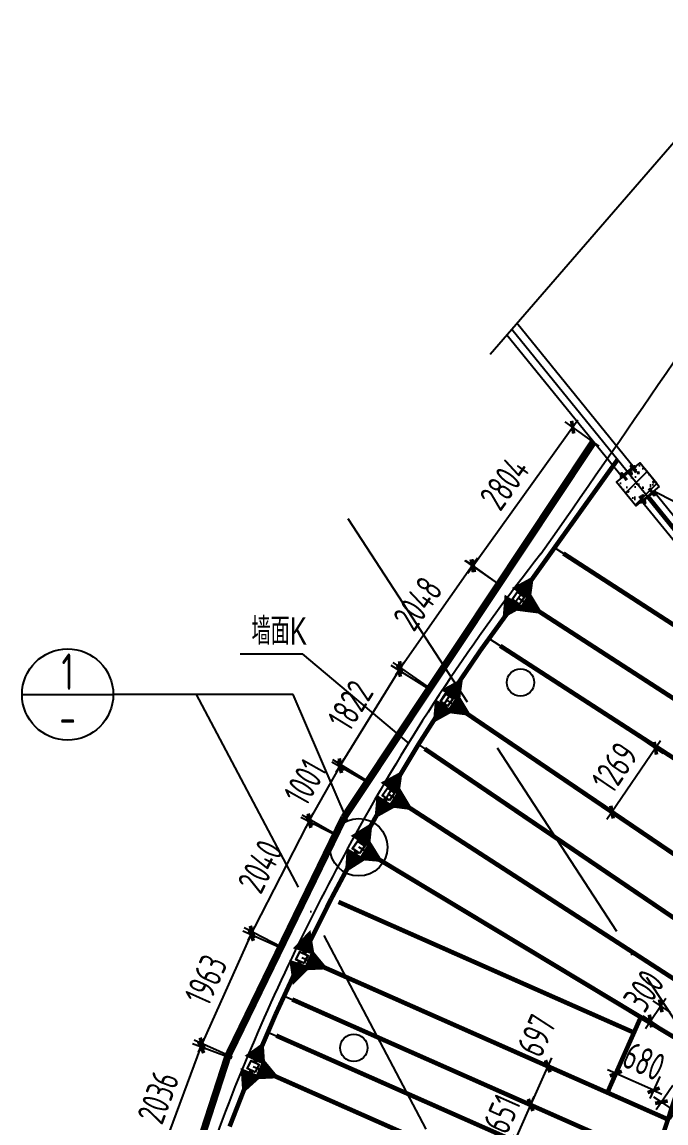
# Model space of a CAD drawing. Extents: x -803796 to -501762, y -1479216 to -846035.
# Drawn here: x -576733 to -566144, y -1300757 to -1282649 of the extents above; entities that cross this region are included whole.
import ezdxf
from ezdxf.enums import TextEntityAlignment as Align

# ---------------------------------------------------------------- set-up
doc = ezdxf.new("R2010")
doc.units = 0
doc.header["$LTSCALE"] = 1500
for name, pattern in [('5102-12$0$5102-12$0$5102-12$0$DASH', [0.35, 0.25, -0.1]), ('CENTER', [2, 1.25, -0.25, 0.25, -0.25]), ('XREF-GRID-04区$0$ACAD_ISO04W100', [30, 24, -3, 0, -3])]:
    doc.linetypes.add(name, pattern=pattern)
doc.layers.get('0').update_dxf_attribs({"linetype": 'CONTINUOUS'})
doc.layers.get('Defpoints').update_dxf_attribs({"linetype": 'CONTINUOUS'})
for name, color, linetype in [('AR-INT DECO', 140, 'CONTINUOUS'), ('C18', 4, 'CENTER'), ('COLUMN', 1, 'CONTINUOUS'), ('DIM', 3, 'CONTINUOUS'), ('HATCH', 254, 'CONTINUOUS'), ('L18', 6, 'CONTINUOUS'), ('L25', 7, 'CONTINUOUS'), ('P-WALL-NEW', 4, 'CONTINUOUS'), ('STPM_RBEAM_SIG', 2, 'CONTINUOUS'), ('STPM_SBEAM_THICK', 2, 'CONTINUOUS'), ('struc', 161, 'CONTINUOUS'), ('TEXT', 7, 'CONTINUOUS'), ('THIN', 7, 'CONTINUOUS'), ('XREF-GRID-04区$0$A-DOTE', 14, 'XREF-GRID-04区$0$ACAD_ISO04W100')]:
    doc.layers.add(name, color=color, linetype=linetype)
doc.styles.add('TSSD_Dimension', font='Tssdeng.shx', dxfattribs={"width": 0.7, "bigfont": 'hztxt.shx'})
doc.styles.add('TSSD_Label', font='tj03-romans1.shx', dxfattribs={"width": 0.7, "bigfont": 'hztxt.shx'})
doc.styles.add('TSSD_Num', font='tssdeng.shx', dxfattribs={"width": 0.7, "bigfont": 'hztxt.shx'})
doc.dimstyles.new('TSSD_150_150', dxfattribs={"dimtxt": 450, "dimasz": 150, "dimexe": 150, "dimexo": 375, "dimgap": 150, "dimtad": 1, "dimdec": 0, "dimzin": 0, "dimdsep": 46, "dimtxsty": 'TSSD_Dimension', "dimblk": 'ARCHTICK', "dimblk1": 'ARCHTICK', "dimblk2": 'ARCHTICK', "dimcen": 0, "dimdle": 150, "dimclrt": 7, "dimadec": 0, "dimazin": 0, "dimtfac": 1, "dimtdec": 0, "dimtix": 1, "dimtmove": 2, "dimatfit": 3, "dimfxl": 1, "dimtolj": 1, "dimtzin": 0, "dimarcsym": 0})

# ---------------------------------------------------------------- blocks, each defined once
blk = doc.blocks.new('_ArchTick')
at = {"color": 0, "linetype": 'ByBlock', "const_width": 0.4}
blk.add_lwpolyline([(-0.5, -0.5), (0.5, 0.5)], dxfattribs=at)
blk = doc.blocks.new('*D435')
at = {"layer": 'Defpoints', "color": 0, "transparency": 16777216}
for p in [(-573789, -1299511), (-572932, -1299828), (-573640, -1301737)]:
    blk.add_point(p, dxfattribs=at)
at = {"layer": 'DIM', "color": 0, "lineweight": -2, "transparency": 16777216}
for p, q in [((-574549, -1301560), (-573737, -1299370)), ((-573284, -1299698), (-573929, -1299458)), ((-573992, -1301606), (-574637, -1301367))]:
    blk.add_line(p, q, dxfattribs=at)
at = {"layer": 'DIM', "color": 0, "lineweight": -2, "transparency": 16777216, "xscale": 150, "yscale": 150, "zscale": 150}
for p, rotation in [((-573789, -1299511), 69.64615352391415), ((-574497, -1301419), 249.6461535239141)]:
    blk.add_blockref('_ArchTick', p, dxfattribs=dict(at, rotation=rotation))
at = {"layer": 'DIM', "color": 7, "transparency": 16777216, "insert": (-574494, -1300334), "char_height": 450, "attachment_point": 5, "rotation": 69.6462, "style": 'TSSD_Dimension'}
blk.add_mtext('\\A1;2036', dxfattribs=at)
blk = doc.blocks.new('*D436')
at = {"layer": 'Defpoints', "color": 0, "transparency": 16777216}
for p in [(-572966, -1297662), (-572130, -1298036), (-572932, -1299828)]:
    blk.add_point(p, dxfattribs=at)
at = {"layer": 'DIM', "color": 0, "lineweight": -2, "transparency": 16777216}
for p, q in [((-573829, -1299591), (-572904, -1297525)), ((-572472, -1297883), (-573103, -1297601)), ((-573275, -1299675), (-573905, -1299393))]:
    blk.add_line(p, q, dxfattribs=at)
at = {"layer": 'DIM', "color": 0, "lineweight": -2, "transparency": 16777216, "xscale": 150, "yscale": 150, "zscale": 150}
for p, rotation in [((-572966, -1297662), 65.87691368707186), ((-573768, -1299454), 245.8769136870718)]:
    blk.add_blockref('_ArchTick', p, dxfattribs=dict(at, rotation=rotation))
at = {"layer": 'DIM', "color": 7, "transparency": 16777216, "insert": (-573709, -1298405), "char_height": 450, "attachment_point": 5, "rotation": 65.8769, "style": 'TSSD_Dimension'}
blk.add_mtext('\\A1;1963', dxfattribs=at)
blk = doc.blocks.new('*D437')
at = {"layer": 'Defpoints', "color": 0, "transparency": 16777216}
for p in [(-572014, -1295802), (-571197, -1296222), (-572130, -1298036)]:
    blk.add_point(p, dxfattribs=at)
at = {"layer": 'DIM', "color": 0, "lineweight": -2, "transparency": 16777216}
for p, q in [((-573016, -1297749), (-571946, -1295669)), ((-571531, -1296051), (-572148, -1295733)), ((-572464, -1297865), (-573081, -1297547))]:
    blk.add_line(p, q, dxfattribs=at)
at = {"layer": 'DIM', "color": 0, "lineweight": -2, "transparency": 16777216, "xscale": 150, "yscale": 150, "zscale": 150}
for p, rotation in [((-572014, -1295802), 62.78655295167554), ((-572947, -1297616), 242.7865529516755)]:
    blk.add_blockref('_ArchTick', p, dxfattribs=dict(at, rotation=rotation))
at = {"layer": 'DIM', "color": 7, "transparency": 16777216, "insert": (-572814, -1296538), "char_height": 450, "attachment_point": 5, "rotation": 62.7866, "style": 'TSSD_Dimension'}
blk.add_mtext('\\A1;2040', dxfattribs=at)
blk = doc.blocks.new('*D438')
at = {"layer": 'Defpoints', "color": 0, "transparency": 16777216}
for p in [(-571508, -1294899), (-570706, -1295350), (-571197, -1296222)]:
    blk.add_point(p, dxfattribs=at)
at = {"layer": 'DIM', "color": 0, "lineweight": -2, "transparency": 16777216}
for p, q in [((-571999, -1295771), (-571508, -1294899)), ((-571033, -1295166), (-571638, -1294825)), ((-571508, -1294899), (-571434, -1294768)), ((-571524, -1296038), (-572129, -1295697)), ((-571999, -1295771), (-572072, -1295902))]:
    blk.add_line(p, q, dxfattribs=at)
at = {"layer": 'DIM', "color": 0, "lineweight": -2, "transparency": 16777216, "xscale": 150, "yscale": 150, "zscale": 150}
for p, rotation in [((-571508, -1294899), 240.6168275382849), ((-571999, -1295771), 60.61682753828492)]:
    blk.add_blockref('_ArchTick', p, dxfattribs=dict(at, rotation=rotation))
at = {"layer": 'DIM', "color": 7, "transparency": 16777216, "insert": (-572080, -1295151), "char_height": 450, "attachment_point": 5, "rotation": 60.6168, "style": 'TSSD_Dimension'}
blk.add_mtext('\\A1;1001', dxfattribs=at)
blk = doc.blocks.new('ts_idx')
at = {"color": 0, "linetype": 'ByBlock', "lineweight": -2}
blk.add_line((-0.5, 0), (0.5, 0), dxfattribs=at)
blk.add_circle((0, 0), 0.5, dxfattribs=at)
at = {"color": 0, "linetype": 'ByBlock', "lineweight": -2, "style": 'TSSD_Num', "width": 0.7}
for tag, p in [('1', (0, 0.25)), ('A', (0, -0.25))]:
    blk.add_attdef(tag, text='', height=0.4, dxfattribs=at).set_placement(p, align=Align.MIDDLE_CENTER)
blk = doc.blocks.new('*D452')
at = {"layer": 'Defpoints', "color": 0, "transparency": 16777216}
for p in [(-567679, -1289313), (-566938, -1289844), (-568571, -1292124)]:
    blk.add_point(p, dxfattribs=at)
at = {"layer": 'DIM', "color": 0, "lineweight": -2, "transparency": 16777216}
for p, q in [((-569400, -1291715), (-567591, -1289191)), ((-567242, -1289626), (-567801, -1289226)), ((-568876, -1291905), (-569434, -1291505))]:
    blk.add_line(p, q, dxfattribs=at)
at = {"layer": 'DIM', "color": 0, "lineweight": -2, "transparency": 16777216, "xscale": 150, "yscale": 150, "zscale": 150}
for p, rotation in [((-567679, -1289313), 54.37536991204633), ((-569312, -1291593), 234.3753699120464)]:
    blk.add_blockref('_ArchTick', p, dxfattribs=dict(at, rotation=rotation))
at = {"layer": 'DIM', "color": 7, "transparency": 16777216, "insert": (-568800, -1290234), "char_height": 450, "attachment_point": 5, "rotation": 54.3754, "style": 'TSSD_Dimension'}
blk.add_mtext('\\A1;2804', dxfattribs=at)
blk = doc.blocks.new('*D453')
at = {"layer": 'Defpoints', "color": 0, "transparency": 16777216}
for p in [(-568571, -1292124), (-570507, -1293267), (-569748, -1293800)]:
    blk.add_point(p, dxfattribs=at)
at = {"layer": 'DIM', "color": 0, "lineweight": -2, "transparency": 16777216}
for p, q in [((-569244, -1291468), (-570593, -1293390)), ((-568878, -1291908), (-569453, -1291505)), ((-570055, -1293585), (-570630, -1293181))]:
    blk.add_line(p, q, dxfattribs=at)
at = {"layer": 'DIM', "color": 0, "lineweight": -2, "transparency": 16777216, "xscale": 150, "yscale": 150, "zscale": 150}
for p, rotation in [((-569330, -1291591), 54.92649501837019), ((-570507, -1293267), 234.9264950183702)]:
    blk.add_blockref('_ArchTick', p, dxfattribs=dict(at, rotation=rotation))
at = {"layer": 'DIM', "color": 7, "transparency": 16777216, "insert": (-570225, -1292214), "char_height": 450, "attachment_point": 5, "rotation": 54.9265, "style": 'TSSD_Dimension'}
blk.add_mtext('\\A1;2048', dxfattribs=at)
blk = doc.blocks.new('*D454')
at = {"layer": 'Defpoints', "color": 0, "transparency": 16777216}
for p in [(-569748, -1293800), (-571493, -1294864), (-570706, -1295350)]:
    blk.add_point(p, dxfattribs=at)
at = {"layer": 'DIM', "color": 0, "lineweight": -2, "transparency": 16777216}
for p, q in [((-570456, -1293186), (-571572, -1294992)), ((-570067, -1293603), (-570663, -1293235)), ((-571025, -1295153), (-571621, -1294785))]:
    blk.add_line(p, q, dxfattribs=at)
at = {"layer": 'DIM', "color": 0, "lineweight": -2, "transparency": 16777216, "xscale": 150, "yscale": 150, "zscale": 150}
for p, rotation in [((-570535, -1293314), 58.28047790472903), ((-571493, -1294864), 238.280477904729)]:
    blk.add_blockref('_ArchTick', p, dxfattribs=dict(at, rotation=rotation))
at = {"layer": 'DIM', "color": 7, "transparency": 16777216, "insert": (-571333, -1293892), "char_height": 450, "attachment_point": 5, "rotation": 58.2805, "style": 'TSSD_Dimension'}
blk.add_mtext('\\A1;1822', dxfattribs=at)
blk = doc.blocks.new('LMM12A')
at = {"layer": 'L18'}
for p, q in [((0, 8), (0, -8)), ((10, 10), (1, 10)), ((10, 5), (1, 5)), ((11, 8), (11, -8)), ((10, -5), (1, -5)), ((10, -10), (1, -10))]:
    blk.add_line(p, q, dxfattribs=at)
for centre, radius, start, end in [((4, 8), 3.74, 136, 224), ((13, 0), 13.4, 157.1584, 202.8416), ((7, 8), 3.74, 316, 44), ((-3, 0), 13.4, 337.1584, 22.8416), ((4, -8), 3.74, 136, 224), ((7, -8), 3.74, 316, 44)]:
    blk.add_arc(centre, radius, start, end, dxfattribs=at)
blk = doc.blocks.new('A$C40232FC0')
blk.add_lwpolyline([(0, 82), (300, 82), (300, 102), (0, 102)], close=True)
at = {"layer": 'C18'}
for p, q in [((50, 0), (50, 145)), ((250, 0), (250, 145))]:
    blk.add_line(p, q, dxfattribs=at)
at = {"layer": 'L18'}
for p, q in [((39, 0), (39, 102)), ((41, 127), (41, 149)), ((41, 149), (59, 149)), ((43, 0), (43, 102)), ((45, 128), (45, 149)), ((55, 128), (55, 149)), ((57, 0), (57, 102)), ((59, 127), (59, 149)), ((60, 0), (60, 102)), ((239, 0), (239, 102)), ((241, 127), (241, 149)), ((241, 149), (259, 149)), ((243, 0), (243, 102)), ((245, 128), (245, 149)), ((255, 128), (255, 149)), ((257, 0), (257, 102)), ((259, 127), (259, 149)), ((260, 0), (260, 102))]:
    blk.add_line(p, q, dxfattribs=at)
at = {"layer": 'L25'}
for p, q in [((17, 102), (17, 110)), ((17, 110), (83, 110)), ((83, 102), (17, 102)), ((83, 110), (83, 102)), ((217, 102), (217, 110)), ((217, 110), (283, 110)), ((283, 102), (217, 102)), ((283, 110), (283, 102))]:
    blk.add_line(p, q, dxfattribs=at)
at = {"layer": 'L18', "extrusion": (0, 0, -1), "xscale": 1.666666666686069, "yscale": 1.666666666686069, "zscale": -1.666666666666666, "rotation": 90}
for p in [(-50, 110), (-250, 110)]:
    blk.add_blockref('LMM12A', p, dxfattribs=at)
blk = doc.blocks.new('*D689')
at = {"layer": 'Defpoints', "color": 0, "transparency": 16777216}
for p in [(-567386, -1293870), (-568098, -1294920), (-567032, -1295644)]:
    blk.add_point(p, dxfattribs=at)
at = {"layer": 'DIM', "color": 0, "lineweight": -2, "transparency": 16777216}
for p, q in [((-567075, -1294081), (-566195, -1294679)), ((-566235, -1294470), (-567116, -1295768)), ((-567788, -1295131), (-566908, -1295728))]:
    blk.add_line(p, q, dxfattribs=at)
at = {"layer": 'DIM', "color": 0, "lineweight": -2, "transparency": 16777216, "xscale": 150, "yscale": 150, "zscale": 150}
for p, rotation in [((-566319, -1294594), 55.83295363703332), ((-567032, -1295644), 235.8329536370333)]:
    blk.add_blockref('_ArchTick', p, dxfattribs=dict(at, rotation=rotation))
at = {"layer": 'DIM', "color": 7, "transparency": 16777216, "insert": (-566986, -1294909), "char_height": 450, "attachment_point": 5, "rotation": 55.833, "style": 'TSSD_Dimension'}
blk.add_mtext('\\A1;1269', dxfattribs=at)
blk = doc.blocks.new('*D691')
at = {"layer": 'Defpoints', "color": 0, "transparency": 16777216}
for p in [(-568189, -1299780), (-568470, -1300417), (-568370, -1300461)]:
    blk.add_point(p, dxfattribs=at)
at = {"layer": 'DIM', "color": 0, "lineweight": -2, "transparency": 16777216}
for p, q in [((-568027, -1299687), (-568430, -1300598)), ((-567846, -1299931), (-567951, -1299885)), ((-568127, -1300568), (-568233, -1300522))]:
    blk.add_line(p, q, dxfattribs=at)
at = {"layer": 'DIM', "color": 0, "lineweight": -2, "transparency": 16777216, "xscale": 150, "yscale": 150, "zscale": 150}
for p, rotation in [((-568088, -1299824), 66.14023666505861), ((-568370, -1300461), 246.1402366650586)]:
    blk.add_blockref('_ArchTick', p, dxfattribs=dict(at, rotation=rotation))
at = {"layer": 'DIM', "color": 7, "transparency": 16777216, "insert": (-568274, -1299318), "char_height": 450, "attachment_point": 5, "rotation": 66.1402, "style": 'TSSD_Dimension'}
blk.add_mtext('\\A1;697', dxfattribs=at)
blk = doc.blocks.new('*D692')
at = {"layer": 'Defpoints', "color": 0, "transparency": 16777216}
for p in [(-568470, -1300417), (-568733, -1301012), (-568633, -1301056)]:
    blk.add_point(p, dxfattribs=at)
at = {"layer": 'DIM', "color": 0, "lineweight": -2, "transparency": 16777216}
for p, q in [((-568370, -1300461), (-568309, -1300324)), ((-568370, -1300461), (-568633, -1301056)), ((-568127, -1300568), (-568233, -1300522)), ((-568633, -1301056), (-568693, -1301193)), ((-568390, -1301163), (-568496, -1301117))]:
    blk.add_line(p, q, dxfattribs=at)
at = {"layer": 'DIM', "color": 0, "lineweight": -2, "transparency": 16777216, "xscale": 150, "yscale": 150, "zscale": 150}
for p, rotation in [((-568370, -1300461), 246.1402366650549), ((-568633, -1301056), 66.14023666505493)]:
    blk.add_blockref('_ArchTick', p, dxfattribs=dict(at, rotation=rotation))
at = {"layer": 'DIM', "color": 7, "transparency": 16777216, "insert": (-568844, -1300607), "char_height": 450, "attachment_point": 5, "rotation": 66.1402, "style": 'TSSD_Dimension'}
blk.add_mtext('\\A1;651', dxfattribs=at)
blk = doc.blocks.new('*D699')
at = {"layer": 'Defpoints', "color": 0, "transparency": 16777216}
for p in [(-566230, -1298831), (-565758, -1299149), (-565926, -1299398)]:
    blk.add_point(p, dxfattribs=at)
at = {"layer": 'DIM', "color": 0, "lineweight": -2, "transparency": 16777216}
for p, q in [((-566482, -1299204), (-566146, -1298707)), ((-566069, -1298940), (-566354, -1298747)), ((-566237, -1299188), (-566522, -1298996))]:
    blk.add_line(p, q, dxfattribs=at)
at = {"layer": 'DIM', "color": 0, "lineweight": -2, "transparency": 16777216, "xscale": 150, "yscale": 150, "zscale": 150}
for p, rotation in [((-566230, -1298831), 55.99997242200903), ((-566398, -1299080), 235.9999724220091)]:
    blk.add_blockref('_ArchTick', p, dxfattribs=dict(at, rotation=rotation))
at = {"layer": 'DIM', "color": 7, "transparency": 16777216, "insert": (-566509, -1298583), "char_height": 450, "attachment_point": 5, "rotation": 56, "style": 'TSSD_Dimension'}
blk.add_mtext('\\A1;300', dxfattribs=at)
blk = doc.blocks.new('*D700')
at = {"layer": 'Defpoints', "color": 0, "transparency": 16777216}
for p in [(-565824, -1299829), (-565596, -1299982), (-565992, -1300568)]:
    blk.add_point(p, dxfattribs=at)
at = {"layer": 'DIM', "color": 0, "lineweight": -2, "transparency": 16777216}
for p, q in [((-566034, -1300139), (-566303, -1300539)), ((-566219, -1300415), (-566344, -1300331)), ((-565806, -1300293), (-566076, -1300693)), ((-566219, -1300415), (-565992, -1300568)), ((-565992, -1300568), (-565867, -1300652))]:
    blk.add_line(p, q, dxfattribs=at)
at = {"layer": 'DIM', "color": 0, "lineweight": -2, "transparency": 16777216, "xscale": 150, "yscale": 150, "zscale": 150}
for p, rotation in [((-566219, -1300415), 325.9999724057827), ((-565992, -1300568), 145.9999724057826)]:
    blk.add_blockref('_ArchTick', p, dxfattribs=dict(at, rotation=rotation))
at = {"layer": 'DIM', "color": 7, "transparency": 16777216, "insert": (-565500, -1300392), "char_height": 450, "attachment_point": 5, "rotation": 326, "style": 'TSSD_Dimension'}
blk.add_mtext('\\A1;275', dxfattribs=at)
blk = doc.blocks.new('*D923')
at = {"layer": 'Defpoints', "color": 0, "transparency": 16777216}
for p in [(-566715, -1299372), (-566094, -1299647), (-566969, -1299945)]:
    blk.add_point(p, dxfattribs=at)
at = {"layer": 'DIM', "color": 0, "lineweight": -2, "transparency": 16777216}
for p, q in [((-566867, -1299715), (-567030, -1300082)), ((-566969, -1299945), (-567106, -1299884)), ((-566347, -1300220), (-566969, -1299945)), ((-566245, -1299990), (-566408, -1300357)), ((-566347, -1300220), (-566210, -1300281))]:
    blk.add_line(p, q, dxfattribs=at)
at = {"layer": 'DIM', "color": 0, "lineweight": -2, "transparency": 16777216, "xscale": 150, "yscale": 150, "zscale": 150}
for p, rotation in [((-566969, -1299945), 336.1402366650484), ((-566347, -1300220), 156.1402366650485)]:
    blk.add_blockref('_ArchTick', p, dxfattribs=dict(at, rotation=rotation))
at = {"layer": 'DIM', "color": 7, "transparency": 16777216, "insert": (-566506, -1299740), "char_height": 450, "attachment_point": 5, "rotation": 336.1402, "style": 'TSSD_Dimension'}
blk.add_mtext('\\A1;680', dxfattribs=at)

msp = doc.modelspace()

# ---------------------------------------------------------------- hatches: boundary and pattern name
at = {"layer": 'HATCH'}
h = msp.add_hatch(dxfattribs=at)
h.set_pattern_fill('ARMORED', color=256, scale=50, style=0)
h.set_pattern_definition([(50, (-438885.55, -1416324.94), (358.6301, -31.37607), [37.5, -412.5]), (355, (-438885.55, -1416324.94), (-69.3757, 376.0961), [30, -330]), (100.4514, (-438855.67, -1416327.56), (289.2547, 344.7198), [31.8701, -350.57106]), (46.1842, (-438885.55, -1416224.94), (533.6205, -82.7595), [56.25, -618.75]), (96.6356, (-438841.1, -1416231.84), (467.3314, 487.059), [47.8051, -525.8565]), (351.1842, (-438885.55, -1416224.94), (467.331, 487.0593), [45, -495]), (21, (-438835.55, -1416249.94), (298.45353, -201.30945), [37.5, -412.5]), (326, (-438835.55, -1416249.94), (121.6577, 362.575), [30, -330]), (71.4514, (-438810.68, -1416266.72), (420.1113, 161.26525), [31.8701, -350.57106]), (37.5, (-438885.55, -1416324.94), (6.07993, 166.44693), [0, -326, 0, -335, 0, -331.25]), (7.5, (-438885.55, -1416324.94), (131.53477, 197.20586), [0, -191, 0, -318.5, 0, -126.25]), (327.5, (-438997.05, -1416324.94), (266.91122, -11.27744), [0, -125, 0, -390, 0, -517.5]), (317.5, (-439047.05, -1416324.94), (291.59308, 50.0525), [0, -162.5, 0, -259, 0, -367.5]), (45, (-438885.55, -1416324.94), (-176.7767, 176.7767), [])])
h.paths.add_polyline_path([(-566254.5, -1290288.8), (-566642.7, -1290603.9), (-566957.9, -1290215.8), (-566569.7, -1289900.6)])

# ---------------------------------------------------------------- linework, layer by layer
for points in [[(-568552.2, -1292228.1), (-568675.4, -1292142.5), (-568589.8, -1292019.4), (-568466.6, -1292105)], [(-568553.5, -1292221.2), (-568668.5, -1292141.3), (-568588.6, -1292026.3), (-568473.6, -1292106.2)], [(-569729.3, -1293904.6), (-569852.5, -1293819), (-569766.9, -1293695.8), (-569643.7, -1293781.4)], [(-569730.5, -1293897.6), (-569845.5, -1293817.7), (-569765.6, -1293702.7), (-569650.6, -1293782.6)], [(-570687.4, -1295454.7), (-570810.6, -1295369.1), (-570725, -1295245.9), (-570601.8, -1295331.5)], [(-570688.6, -1295447.7), (-570803.6, -1295367.8), (-570723.7, -1295252.9), (-570608.8, -1295332.8)], [(-571178.4, -1296326.7), (-571301.6, -1296241.1), (-571216, -1296117.9), (-571092.8, -1296203.5)], [(-571179.6, -1296319.7), (-571294.6, -1296239.8), (-571214.7, -1296124.8), (-571099.8, -1296204.7)], [(-572095, -1298136.4), (-572230.1, -1298071.3), (-572165, -1297936.2), (-572029.9, -1298001.3)], [(-572097.4, -1298129.8), (-572223.5, -1298069), (-572162.7, -1297942.9), (-572036.6, -1298003.7)], [(-572897.5, -1299928.4), (-573032.6, -1299863.2), (-572967.4, -1299728.1), (-572832.3, -1299793.3)], [(-572899.8, -1299921.7), (-573025.9, -1299860.9), (-572965.1, -1299734.8), (-572839, -1299795.6)]]:
    msp.add_lwpolyline(points, close=True)
for centre in [(-568535.3, -1293513.4, 13823.4), (-571277.3, -1299521.3, 13823.4)]:
    msp.add_circle(centre, 225)
at = {"layer": 'AR-INT DECO'}
for p, q in [((-567956.8, -1291309), (-565678.4, -1292784.1)), ((-568571, -1292123.8), (-566231.5, -1293638.5)), ((-569064, -1292783.7), (-563516.5, -1296375.5)), ((-569748.1, -1293800.2), (-567378, -1295409.3)), ((-570215.4, -1294532.4), (-567850, -1296138.3)), ((-570706.2, -1295350.3), (-568334.2, -1296886.1)), ((-572130, -1298036.3), (-569601.9, -1299154.5)), ((-572428.1, -1298666.7), (-566331.8, -1301363.1)), ((-572691.1, -1299261.1), (-566566, -1301970.3)), ((-572932.4, -1299828.2), (-570406.4, -1300945.5))]:
    msp.add_line(p, q, dxfattribs=at)
at = {"layer": 'AR-INT DECO', "linetype": '5102-12$0$5102-12$0$5102-12$0$DASH', "const_width": 120}
for points in [[(-567335.4, -1289552.6), (-571439.5, -1295731.6)], [(-571438.7, -1295730.1), (-573347.9, -1299655.3)], [(-573347.9, -1299655.5), (-574676.5, -1303755.1)]]:
    msp.add_lwpolyline(points, dxfattribs=at)
at = {"layer": 'AR-INT DECO', "const_width": 75}
for points in [[(-566937.8, -1289843.9), (-568526, -1292063.7)], [(-568615.1, -1292184.5), (-569185.2, -1292970.9)], [(-569185.2, -1292970.9), (-569706, -1293738.1)], [(-569788.5, -1293863.4), (-570215.4, -1294532.4)], [(-570215.4, -1294532.4), (-570667.5, -1295285.8)], [(-570743.2, -1295415.9), (-571160.2, -1296156.6)], [(-571232.7, -1296288.9), (-571648.2, -1297068.8)], [(-571648.2, -1297068.8), (-572096.6, -1297969.2)], [(-572161.5, -1298104.4), (-572559.6, -1298963.9)], [(-572559.6, -1298963.9), (-572902.7, -1299759.3)], [(-572959.9, -1299898.3), (-573319.9, -1300816.2)]]:
    msp.add_lwpolyline(points, dxfattribs=at)
at = {"layer": 'AR-INT DECO'}
msp.add_circle((-571197.2, -1296222.3), 472.6, dxfattribs=at)
at = {"layer": 'COLUMN'}
msp.add_lwpolyline([(-566254.5, -1290288.8), (-566642.7, -1290603.9), (-566957.9, -1290215.8), (-566569.7, -1289900.6), (-566254.5, -1290288.8)], close=True, dxfattribs=at)
at = {"layer": 'HATCH'}
msp.add_line((-566293.6, -1290240.7), (-566491.1, -1289997.5), dxfattribs=at)
at = {"layer": 'P-WALL-NEW'}
for centre, radius, start, end in [((-847831.6, -1095547.7), 341394.1, 324.993467, 326.206423), ((-542110.7, -1311953.6), 33216.2, 141.76215, 151.05276), ((-542110.7, -1311953.6), 33066.2, 141.75483, 151.05349), ((-538669.6, -1314095.7), 37264.7, 150.73138, 157.39259), ((-548604.2, -1309939.1), 26495.6, 157.43202, 167.23315)]:
    msp.add_arc(centre, radius, start, end, dxfattribs=at)
at = {"layer": 'STPM_RBEAM_SIG'}
for points in [[(-568526, -1292063.7, 375, 0, 0), (-568314.8, -1291758.2, 375, 0, 0)], [(-568640.1, -1292167.1, 375, 0, 0), (-568832.2, -1292464.2, 375, 0, 0)], [(-568486.9, -1292176.5, 375, 0, 0), (-568163.1, -1292387.8, 375, 0, 0)], [(-569690.9, -1293740.7, 375, 0, 0), (-569479.7, -1293435.2, 375, 0, 0)], [(-569784.7, -1293883.8, 375, 0, 0), (-569976.7, -1294180.8, 375, 0, 0)], [(-569664, -1293852.9, 375, 0, 0), (-569340.2, -1294064.3, 375, 0, 0)], [(-570684, -1295267.1, 375, 0, 0), (-570472.9, -1294961.5, 375, 0, 0)], [(-570745.1, -1295457.5, 375, 0, 0), (-570937.1, -1295754.6, 375, 0, 0)], [(-570622.1, -1295403.1, 375, 0, 0), (-570298.3, -1295614.4, 375, 0, 0)], [(-571172.2, -1296135, 375, 0, 0), (-570968.7, -1295810.8, 375, 0, 0)], [(-571233.3, -1296325.5, 375, 0, 0), (-571421.8, -1296643.9, 375, 0, 0)], [(-571110.3, -1296271, 375, 0, 0), (-570792.4, -1296466.1, 375, 0, 0)], [(-572100.8, -1297940.6, 375, 0, 0), (-571990.2, -1297582.3, 375, 0, 0)], [(-572161.8, -1298131.1, 375, 0, 0), (-572280.1, -1298486.9, 375, 0, 0)], [(-572038.8, -1298076.6, 375, 0, 0), (-571695.9, -1298228.3, 375, 0, 0)], [(-572903.3, -1299732.6, 375, 0, 0), (-572759.3, -1299426.9, 375, 0, 0)], [(-572964.3, -1299923, 375, 0, 0), (-573110.5, -1300282.3, 375, 0, 0)], [(-572841.3, -1299868.6, 375, 0, 0), (-572498.3, -1300020.3, 375, 0, 0)]]:
    msp.add_lwpolyline(points, format="xyseb", dxfattribs=at)
at = {"layer": 'STPM_SBEAM_THICK', "color": 161}
for p, q in [((-565926, -1299398), (-571197.2, -1296222.3)), ((-566558.5, -1299016.9), (-567107.4, -1300257.8))]:
    msp.add_line(p, q, dxfattribs=at)
at = {"layer": 'STPM_SBEAM_THICK', "color": 161, "const_width": 75}
for points in [[(-566436, -1290461.9), (-562860.8, -1294882.9)], [(-567830.8, -1291390.5), (-563326.9, -1294306.6)], [(-568466.2, -1292191.7), (-568033, -1292472.1)], [(-568033, -1292472.1), (-563050.2, -1295698.2)], [(-568870.1, -1292909.3), (-563516.5, -1296375.5)], [(-569665.3, -1293856.3), (-569182.1, -1294184.4)], [(-569182.1, -1294184.4), (-563440.5, -1298081.6)], [(-570112.2, -1294602.5), (-569671.5, -1294901.7)], [(-569671.5, -1294901.7), (-564770.3, -1298229.3)], [(-570618.1, -1295407.4), (-570177.3, -1295692.8)], [(-570177.3, -1295692.8), (-565225.3, -1298898.9)], [(-565942.7, -1299387.9), (-571111.5, -1296273.9)], [(-571529.1, -1297121.4), (-571100.1, -1297311.2)], [(-571100.1, -1297311.2), (-566670.6, -1299270.4)], [(-572015.7, -1298086.9), (-571557.7, -1298289.5)], [(-571557.7, -1298289.5), (-566111.8, -1300698.2)], [(-572290.1, -1298725.7), (-566302.9, -1301375.9)], [(-566558.5, -1299016.9), (-567107.4, -1300257.8)], [(-572553.2, -1299320.1), (-566566, -1301970.3)], [(-572841, -1299868.7), (-572340.8, -1300089.9)], [(-565830.6, -1299848.3), (-567620.8, -1305258.4)], [(-572340.8, -1300089.9), (-566731.5, -1302570.9)]]:
    msp.add_lwpolyline(points, dxfattribs=at)
at = {"layer": 'struc', "linetype": 'ByBlock'}
for p, q in [((-566666.8, -1289979.4), (-568595.3, -1287604.3)), ((-568761.5, -1287796.2), (-566861.3, -1290136.5)), ((-562785.9, -1294758.9), (-566351.8, -1290367.3)), ((-566546.1, -1290524.6), (-562922.4, -1294987.3))]:
    msp.add_line(p, q, dxfattribs=at)
at = {"layer": 'struc'}
msp.add_lwpolyline([(-559276.5, -1290129.5), (-562700, -1292216.3), (-566351.8, -1290367.3)], dxfattribs=at)
at = {"layer": 'TEXT'}
for p in [(-573146.4, -1293041.6), (-570368.1, -1294514.7)]:
    msp.add_line(p, (-572118.8, -1293041.6), dxfattribs=at)
at = {"layer": 'THIN'}
for p, q in [((-572273.6, -1293709.5), (-575232.8, -1293709.5)), ((-571383.3, -1295787.9), (-572273.6, -1293709.5))]:
    msp.add_line(p, q, dxfattribs=at)
msp.add_lwpolyline([(-569036.6, -1288113.6), (-565583.6, -1284127.9), (-565764.3, -1283832.4), (-565147.6, -1284128.5), (-565328.3, -1283833.1), (-561875.3, -1279847.4)], dxfattribs=at)
at = {"layer": 'XREF-GRID-04区$0$A-DOTE', "ltscale": 0.1}
for p, q in [((-568678.4, -1287700.2), (-560023.4, -1298359.3)), ((-571376.7, -1290814.9), (-561866.4, -1305416.9)), ((-573872.7, -1293696), (-563723.4, -1312924.5))]:
    msp.add_line(p, q, dxfattribs=at)

# ---------------------------------------------------------------- block references
at = {"xscale": -1, "rotation": 39.07624470208025}
msp.add_blockref('A$C40232FC0', (-566595.6, -1290027.3), dxfattribs=at)
at = {"rotation": 219.0762454558278}
msp.add_blockref('A$C40232FC0', (-566383.9, -1290288.1), dxfattribs=at)
at = {"layer": 'THIN'}
ref = msp.add_blockref('ts_idx', (-575982.8, -1293709.5), dxfattribs=dict(at, xscale=1500, yscale=1500, zscale=1500))
ref.add_attrib('1', '1', dxfattribs={"height": 600, "style": 'TSSD_Num', "width": 0.7}).set_placement((-575982.8, -1293334.5), align=Align.MIDDLE_CENTER)
ref.add_attrib('-', '-', dxfattribs={"height": 600, "style": 'TSSD_Num', "width": 0.7}).set_placement((-575982.8, -1294084.5), align=Align.MIDDLE_CENTER)

# ---------------------------------------------------------------- texts
at = {"layer": 'TEXT', "style": 'TSSD_Label', "width": 0.7}
msp.add_text('墙面K', height=450, dxfattribs=at).set_placement((-572958.8, -1292891.6))

# ---------------------------------------------------------------- dimensions: what is measured, and where the dimension line sits
at = {"layer": 'DIM'}
for p1, p2, distance, picture, middle in [((-568571, -1292123.8), (-566937.6, -1289844.2), 911.7, '*D452', (-568800.2, -1290234.5)), ((-568571, -1292123.8), (-569748.1, -1293800.2), -927.3, '*D453', (-570225.4, -1292213.6)), ((-569748.1, -1293800.2), (-570706.2, -1295350.3), -925, '*D454', (-571333, -1293891.7)), ((-567385.6, -1293870.5), (-568098.1, -1294920.2), 1288.9, '*D689', (-566985.7, -1294908.6)), ((-571197.2, -1296222.3), (-570706.2, -1295350.3), 919.7, '*D438', (-572079.8, -1295151.1)), ((-572130, -1298036.3), (-571197.2, -1296222.3), 919, '*D437', (-572814.4, -1296537.5)), ((-572932.4, -1299828.2), (-572130, -1298036.3), 915.6, '*D436', (-573709.1, -1298404.8)), ((-566093.7, -1299646.7), (-566715.4, -1299371.7), 626.9, '*D923', (-566506.5, -1299739.6)), ((-573640.4, -1301736.7), (-572932.4, -1299828.2), 913.3, '*D435', (-574494.4, -1300334.4)), ((-568470.2913, -1300416.6889), (-568733.4208, -1301011.6019), 110.0085, '*D692', (-568844.2009, -1300606.9565))]:
    dim = msp.add_aligned_dim(p1=p1, p2=p2, distance=distance, dimstyle='TSSD_150_150', dxfattribs=at)
    dim.commit()
    dim.dimension.update_dxf_attribs({"geometry": picture, "text_midpoint": middle})
for base, p1, p2, angle, picture, middle in [((-566230, -1298831.1), (-565926, -1299398), (-565758.2, -1299149.3), 55.99997, '*D699', (-566509.3, -1298583.3)), ((-568369.7, -1300461.2), (-568188.5, -1299779.6), (-568470.3, -1300416.7), 246.14024, '*D691', (-568274.3, -1299318.4)), ((-565991.7, -1300568.4), (-565824.1, -1299828.6), (-565596.3, -1299982.2), 325.99997, '*D700', (-565500.4, -1300392))]:
    dim = msp.add_linear_dim(base=base, p1=p1, p2=p2, angle=angle, dimstyle='TSSD_150_150', dxfattribs=at)
    dim.commit()
    dim.dimension.update_dxf_attribs({"geometry": picture, "text_midpoint": middle, "dimtype": 161})

doc.saveas('drawing.dxf')
